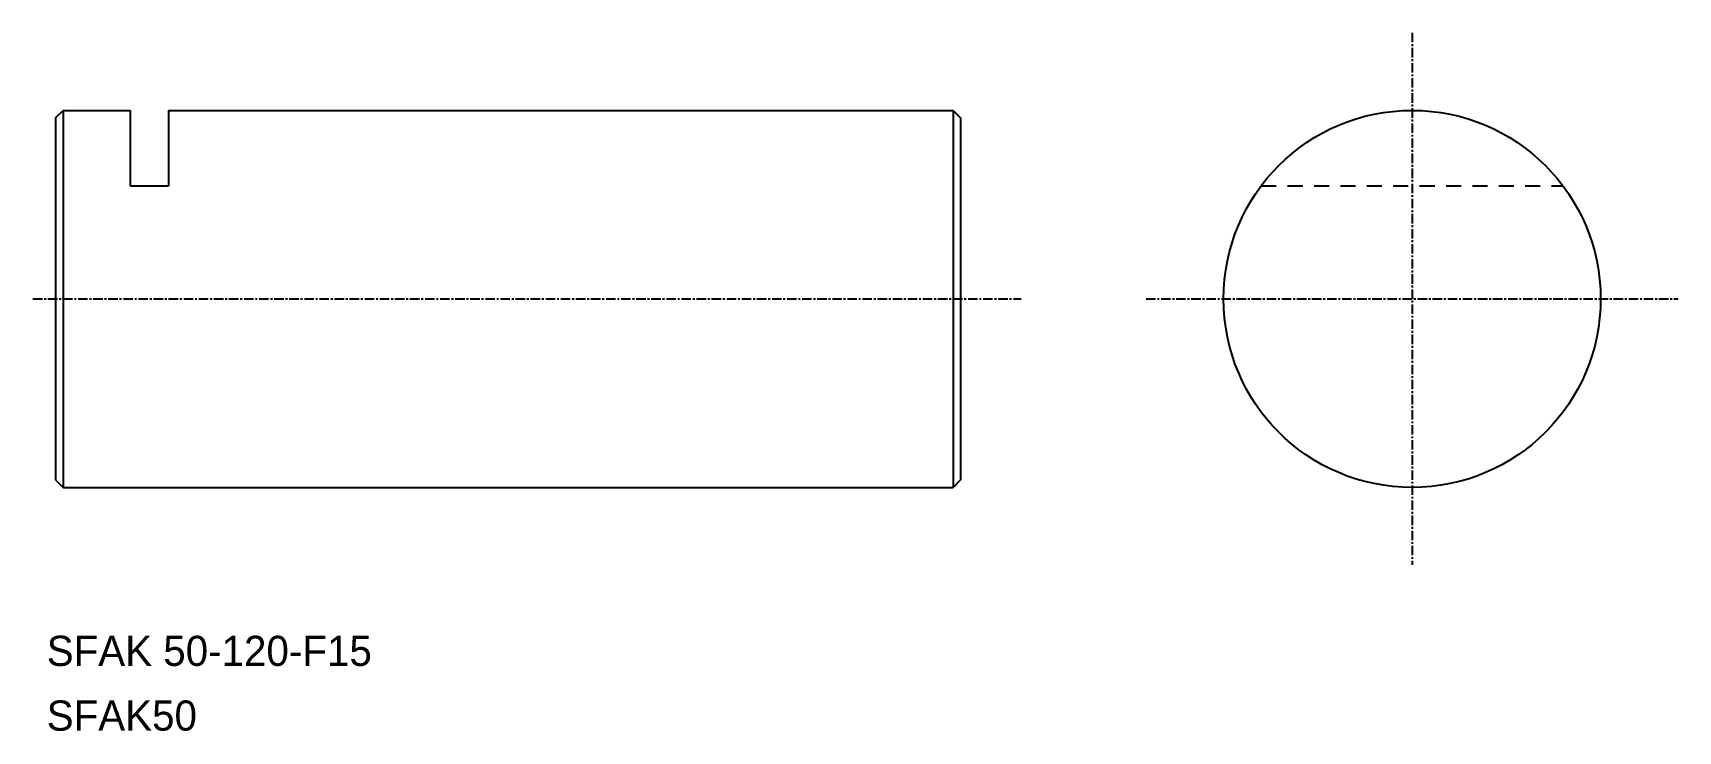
# Model space of a CAD drawing. Extents: x 257 to 475, y 77 to 170.
import ezdxf

# ---------------------------------------------------------------- set-up
doc = ezdxf.new("R2010")
doc.units = 0
doc.linetypes.add('CENTER', pattern=[2, 1.25, -0.25, 0.25, -0.25])
doc.linetypes.add('DASHED', pattern=[3.5, 2, -1.5])
doc.layers.get('0').update_dxf_attribs({"linetype": 'CONTINUOUS'})
doc.layers.add('CENTER', color=1, linetype='CENTER')

msp = doc.modelspace()

# ---------------------------------------------------------------- linework, layer by layer
at = {"color": 7, "linetype": 'CONTINUOUS'}
for p, q in [((260.34, 158.54), (261.34, 159.54)), ((261.34, 159.54), (261.34, 109.54)), ((261.34, 159.54), (270.24, 159.54)), ((263.56, 159.54), (263.56, 159.54)), ((265.79, 159.54), (265.79, 159.54)), ((270.24, 159.54), (270.24, 149.54)), ((275.34, 159.54), (275.34, 149.54)), ((275.34, 159.54), (379.34, 159.54)), ((379.34, 159.54), (379.34, 109.54)), ((379.34, 159.54), (380.34, 158.54)), ((260.34, 158.54), (260.34, 110.54)), ((380.34, 158.54), (380.34, 110.54)), ((270.24, 149.54), (275.34, 149.54)), ((260.34, 110.54), (261.34, 109.54)), ((261.34, 109.54), (379.34, 109.54)), ((380.34, 110.54), (379.34, 109.54))]:
    msp.add_line(p, q, dxfattribs=at)
at = {"color": 3, "linetype": 'DASHED'}
msp.add_line((420.21, 149.54), (460.21, 149.54), dxfattribs=at)
at = {"color": 7, "linetype": 'CONTINUOUS'}
msp.add_circle((440.21, 134.54), 25, dxfattribs=at)
at = {"layer": 'CENTER', "color": 1, "linetype": 'CENTER'}
for p, q in [((440.21, 169.81), (440.21, 99.27)), ((257.34, 134.54), (388.38, 134.54)), ((404.94, 134.54), (475.48, 134.54))]:
    msp.add_line(p, q, dxfattribs=at)

# ---------------------------------------------------------------- texts
at = {"color": 7, "linetype": 'CONTINUOUS'}
for s, p in [('SFAK 50-120-F15', (259.17, 85.88)), ('SFAK50', (259.17, 77.3))]:
    msp.add_text(s, height=4, dxfattribs=at).set_placement(p)

doc.saveas('drawing.dxf')
